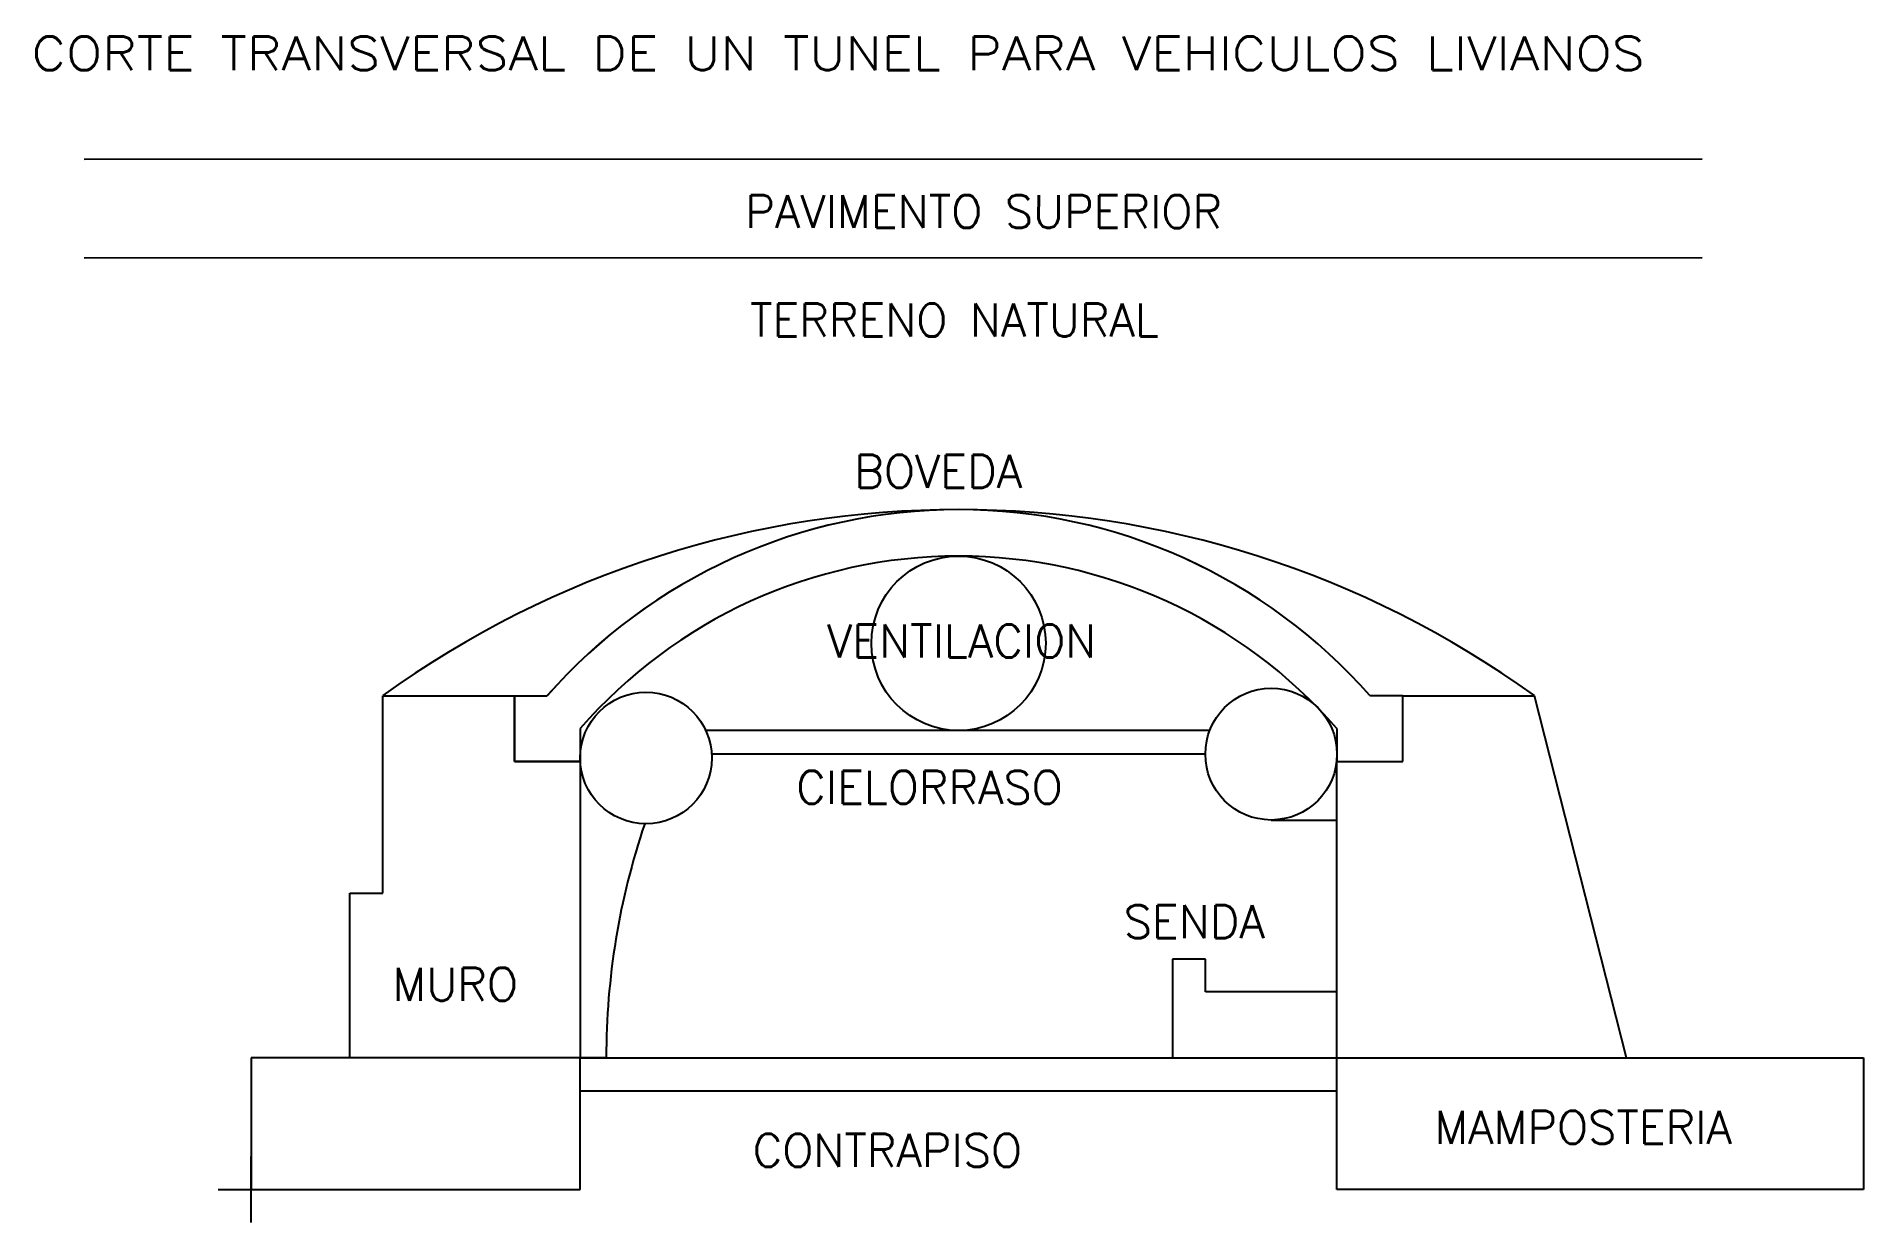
# Model space of a CAD drawing. Extents: x -1.6 to 12.2, y -0.2 to 8.8.
import ezdxf
from ezdxf.enums import TextEntityAlignment as Align

# ---------------------------------------------------------------- set-up
doc = ezdxf.new("R2010")
doc.units = 0
doc.header["$MEASUREMENT"] = 0
doc.layers.get('0').update_dxf_attribs({"linetype": 'CONTINUOUS'})
for name, color, linetype in [('BOBEDA', 7, 'CONTINUOUS'), ('CUBIERTA', 7, 'CONTINUOUS'), ('MAMPOSTERIA', 7, 'CONTINUOUS'), ('PISO', 7, 'CONTINUOUS')]:
    doc.layers.add(name, color=color, linetype=linetype)
doc.styles.get("Standard").update_dxf_attribs({"font": 'ROMANS'})

msp = doc.modelspace()

# ---------------------------------------------------------------- linework, layer by layer
for p, q in [((-1.269, 7.075), (11.024, 7.077)), ((1, 3.75), (2, 3.75)), ((1, 2.25), (1, 3.75)), ((2, 3.75), (2, 3.25)), ((8.75, 3.75), (9.75, 3.75)), ((8.75, 3.25), (8.75, 3.75)), ((10.45, 1), (9.75, 3.75)), ((3.454, 3.487), (7.284, 3.487)), ((2.5, 3.25), (2.5, 1)), ((7.25, 3.306), (3.499, 3.306)), ((8.25, 1), (8.25, 3.25)), ((8.25, 3.25), (8.75, 3.25)), ((7.75, 2.806), (8.25, 2.806)), ((0.75, 1), (0.75, 2.25)), ((0.75, 2.25), (1, 2.25)), ((2.698, 1), (0.75, 1)), ((8.25, 1), (10.45, 1)), ((8.25, 1), (10.45, 1)), ((0, -0.25), (0, 0.25)), ((-0.25, 0), (0.25, 0))]:
    msp.add_line(p, q)
for centre, radius in [((5.375, 4.148), 0.662), ((3, 3.277), 0.5), ((7.75, 3.306), 0.5)]:
    msp.add_circle(centre, radius)
for start, end in [(41.3503, 138.655), (41.3478, 138.6522)]:
    msp.add_arc((5.375, 1), 4.163, start, end)
at = {"layer": 'BOBEDA'}
for p, q in [((2, 3.25), (2, 3.75)), ((2, 3.75), (2.25, 3.75)), ((8.75, 3.75), (8.5, 3.75)), ((8.75, 3.25), (8.75, 3.75)), ((2.5, 3.5), (2.5, 3.25)), ((8.25, 3.5), (8.25, 3.25)), ((2.5, 3.25), (2, 3.25)), ((8.25, 3.25), (8.75, 3.25))]:
    msp.add_line(p, q, dxfattribs=at)
msp.add_arc((5.375, 1), 3.81, 41.0119, 138.9939, dxfattribs=at)
at = {"layer": 'CUBIERTA'}
for p, q in [((-1.269, 7.825), (11.024, 7.827)), ((1, 3.75), (2, 3.75)), ((2, 3.75), (2.25, 3.75)), ((8.75, 3.75), (8.5, 3.75)), ((8.75, 3.75), (9.75, 3.75))]:
    msp.add_line(p, q, dxfattribs=at)
msp.add_arc((5.375, -2.318), 7.481, 54.209, 125.791, dxfattribs=at)
at = {"layer": 'MAMPOSTERIA'}
for p, q in [((1, 3.75), (2, 3.75)), ((1, 2.25), (1, 3.75)), ((2, 3.75), (2, 3.25)), ((8.75, 3.75), (9.75, 3.75)), ((8.75, 3.25), (8.75, 3.75)), ((10.45, 1), (9.75, 3.75)), ((2, 3.25), (2.5, 3.25)), ((2.5, 3.25), (2.5, 1)), ((8.25, 1), (8.25, 3.25)), ((8.25, 3.25), (8.75, 3.25)), ((0.75, 1), (0.75, 2.25)), ((0.75, 2.25), (1, 2.25)), ((2.5, 1), (0, 1)), ((0, 1), (0, 0)), ((2.5, 0), (2.5, 1)), ((8.25, 1), (12.25, 1)), ((8.25, 0), (8.25, 1)), ((12.25, 1), (12.25, 0)), ((0, 0), (2.5, 0)), ((12.25, 0), (8.25, 0))]:
    msp.add_line(p, q, dxfattribs=at)
msp.add_arc((8.25, 1), 5.552, 161.3267, 180, dxfattribs=at)
at = {"layer": 'PISO'}
for p, q in [((7, 1.75), (7, 1)), ((7.25, 1.75), (7, 1.75)), ((7.25, 1.5), (7.25, 1.75)), ((8.25, 1.5), (7.25, 1.5)), ((2.5, 1), (8.25, 1)), ((2.5, 0.75), (8.25, 0.75))]:
    msp.add_line(p, q, dxfattribs=at)

# ---------------------------------------------------------------- texts
msp.add_text('CORTE TRANSVERSAL DE UN TUNEL PARA VEHICULOS LIVIANOS', height=0.25407).set_placement((-1.668, 8.501), (10.588, 8.501), align=Align.ALIGNED)
msp.add_text('PAVIMENTO SUPERIOR', height=0.25, rotation=359.9903).set_placement((3.755, 7.302))
for s, p in [('TERRENO NATURAL', (3.79, 6.477)), ('BOVEDA', (4.583, 5.329)), ('VENTILACION', (4.375, 4.04)), ('CIELORRASO', (4.141, 2.93)), ('SENDA', (6.63, 1.909)), ('MURO', (1.074, 1.434)), ('MAMPOSTERIA', (8.99, 0.348)), ('CONTRAPISO', (3.811, 0.172))]:
    msp.add_text(s, height=0.25).set_placement(p)

doc.saveas('drawing.dxf')
